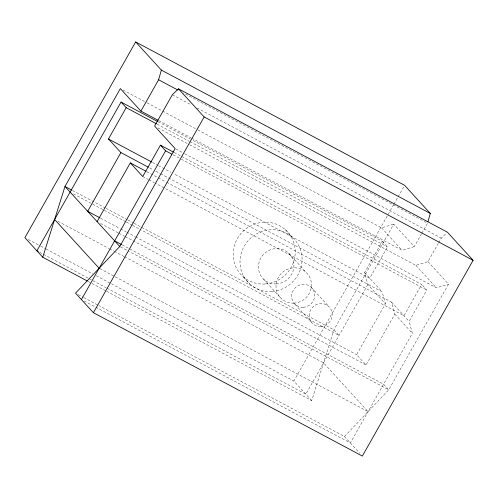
<?xml version="1.0" encoding="UTF-8"?>
<svg xmlns="http://www.w3.org/2000/svg" width="498" height="498" viewBox="0 0 498 498"><rect width="100%" height="100%" fill="white"/><g stroke="black" fill="none" stroke-linecap="round" stroke-linejoin="round"><path stroke-width="0.37" stroke-dasharray="2.49 1.87" d="M106.566 291.255L311.704 400.604L333.921 329.825L393.725 224.119L414.28 246.622L421.489 233.873M311.704 400.604L293.845 381.051L393.52 204.871M393.899 204.199L397.721 197.451M398.101 196.772L403.828 186.65M166.656 182.274L391.571 302.168L394.827 314.095L366.03 364.99L356.612 354.676L385.408 303.78L367.854 284.557L364.598 272.63L382.321 241.312L191.002 139.328M382.321 241.312L387.456 246.933L369.74 278.258L173.621 173.715M367.854 284.557L305.834 394.173L106.871 288.118M421.868 233.201L427.564 223.135L183.32 92.939M189.576 144.737L415.861 265.359L427.975 261.631L438.228 243.51M438.607 242.837L441.265 238.137L446.849 232.728M181.708 156.509L421.713 284.445L403.99 315.763L155.071 183.077M95.821 307.254L350.362 442.94L412.381 333.318L409.126 321.391L426.848 290.073L421.713 284.445M427.975 261.631L448.53 284.134L388.726 389.841L344.492 436.509L98.872 305.579M197.837 129.891L381.611 227.854L393.725 224.119M191.643 138.139L402.16 250.357L414.28 246.622M184.752 153.72L436.416 287.869L448.53 284.134M172.32 94.776L191.531 105.016M197.021 107.942L441.265 238.137M123.093 90.051L146.406 102.476M147.097 102.843L197.152 129.524M158.731 120.597L190.958 137.778M158.09 121.78L190.317 138.961M157.057 124.12L189.284 141.295M189.968 141.662L387.456 246.933M158.034 127.924L188.891 144.37M175.838 148.964L184.067 153.353M174.163 152.488L181.023 156.142M173.13 154.822L180.674 158.843M181.359 159.211L426.848 290.073M152.363 162.385L157.847 165.305M158.532 165.672L170.876 172.252M149.693 167.938L153.123 169.768M155.868 171.231L159.976 173.422M160.667 173.79L382.153 291.853L385.408 303.78M146.767 171.673L165.971 181.907M142.727 176.497L148.217 179.423M148.902 179.79L154.386 182.71M72.503 190.473L105.352 207.977M106.037 208.345L127.258 219.649M127.942 220.016L133.414 222.936M134.099 223.297L333.921 329.825L339.057 335.453L141.463 230.126M73.542 193.915L92.068 203.788M92.753 204.155L125.689 221.71M126.374 222.077L131.858 225.003M132.549 225.37L140.778 229.759M100.702 218.261L119.912 228.501M120.597 228.868L126.087 231.794M126.772 232.155L135.008 236.544M135.693 236.911L356.612 354.676M100.515 223.453L118.356 232.964M119.041 233.332L124.531 236.257M125.216 236.618L366.03 364.99M122.191 244.873L383.585 384.213L388.726 389.841L129.387 251.596M120.466 246.84L128.696 251.229M58.036 221.324L108.807 248.384M109.498 248.751L113.612 250.942M114.297 251.309L123.902 256.433M124.587 256.794L323.551 362.855L368.084 411.616L99.139 268.254M28.33 239.513L39.996 245.732M40.68 246.099L45.48 248.658M46.171 249.025L92.821 273.894M96.251 275.718L110.662 283.399M111.347 283.767L293.845 381.051M39.635 252.274L88.345 278.245M89.03 278.606L106.18 287.751M88.04 281.382L105.881 290.888M78.292 294.604L83.091 297.169M83.776 297.53L98.187 305.212M84.162 301.035L95.137 306.886M381.611 227.854L402.16 250.357M415.861 265.359L436.416 287.869M364.598 272.63L382.153 291.853M391.571 302.168L409.126 321.391M394.827 314.095L412.381 333.318M285.248 229.572L292.102 237.073M288.716 253.258L306.27 272.481M311.3 287.346L328.854 306.569M295.003 304.253L312.557 323.476M263.641 279.266L281.196 298.495M243.136 276.701L249.984 284.202M344.492 436.509L359.743 453.211M265.428 283.96A31.617 30.341 -42.4 0 0 290.434 235.554A31.617 30.341 -42.4 0 0 236.706 239.887A31.617 30.341 -42.4 0 0 265.428 283.96M272.281 291.461A31.617 30.341 -42.4 0 0 297.287 243.055A31.617 30.341 -42.4 0 0 243.559 247.388A31.617 30.341 -42.4 0 0 272.281 291.461M320.712 326.501A11.747 11.267 -42.4 0 0 330.691 308.872A11.747 11.267 -42.4 0 0 310.721 309.7A11.747 11.267 -42.4 0 0 320.712 326.501M303.158 307.278A11.747 11.267 -42.4 0 0 313.136 289.649A11.747 11.267 -42.4 0 0 293.166 290.477A11.747 11.267 -42.4 0 0 303.158 307.278M276.191 283.922A18.065 17.337 -42.4 0 0 291.535 256.8A18.065 17.337 -42.4 0 0 260.809 258.07A18.065 17.337 -42.4 0 0 276.191 283.922M293.745 303.145A18.065 17.337 -42.4 0 0 309.09 276.023A18.065 17.337 -42.4 0 0 278.363 277.293A18.065 17.337 -42.4 0 0 293.745 303.145"/><path stroke-width="0.75" d="M158.047 120.23L140.903 111.091L158.619 79.773L161.34 70.069L135.649 41.938L24.9 237.683L42.76 257.242L87.355 281.015M427.987 221.641L430.284 213.43L404.594 185.3L135.649 41.938M42.76 257.242L64.977 186.464L120.348 88.588L140.903 111.091M157.399 121.419L121.058 102.04L36.889 250.811L38.259 251.546M148.323 167.21L120.896 152.587L108.477 138.992L126.193 107.668L121.058 102.04M120.896 152.587L87.667 211.314L100.017 217.894M97.085 221.629L130.314 162.902L146.082 171.306M173.478 152.12L160.449 145.179L142.727 176.497L130.314 162.902M81.417 299.572L165.585 150.807L160.449 145.179M119.781 246.473L175.153 148.603L154.604 126.094L172.32 94.776L178.465 88.818L447.409 232.186L473.1 260.317L362.351 456.062L93.406 312.7L75.547 293.141L119.781 246.473L64.977 186.464L71.818 190.112M93.406 312.7L204.155 116.949L178.465 88.818M161.34 70.069L430.284 213.43M158.619 79.773L177.83 90.014M204.155 116.949L473.1 260.317M126.193 107.668L156.366 123.753M165.585 150.807L171.76 154.094M108.477 138.992L151.678 162.018M114.64 240.851L121.5 244.506M54.606 219.494L99.139 268.254"/></g></svg>
